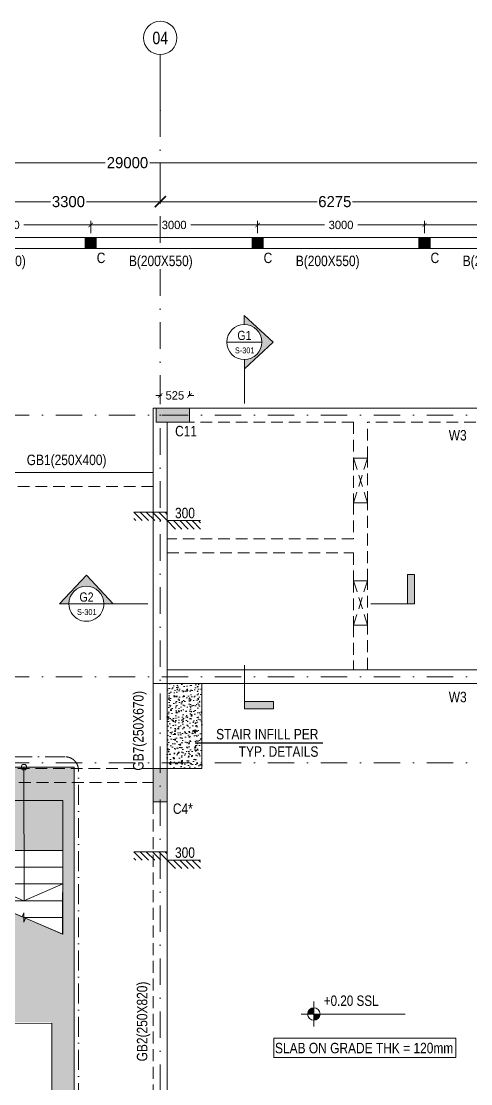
# Model space of a CAD drawing. Header units: millimetres. Extents: x -1760 to 80452, y -34880 to 8596.
# Drawn here: x 21652 to 29732, y -15235 to 3860 of the extents above; entities that cross this region are included whole.
import ezdxf
from ezdxf.enums import TextEntityAlignment as Align

# ---------------------------------------------------------------- set-up
doc = ezdxf.new("R2010")
doc.units = ezdxf.units.MM
doc.header["$LTSCALE"] = 75
for name, pattern in [('Dash Dot 3_16_', [7.9375, 4.7625, -1.5875, 0, -1.5875]), ('DASHDOT2', [12.7, 6.35, -3.175, 0, -3.175]), ('Dot & Dashed', [502.708322, 238.125, -132.291667, 0, -132.291655]), ('Hidden Line', [4.233333, 2.822222, -1.411111])]:
    doc.linetypes.add(name, pattern=pattern)
for name, color, linetype in [('00_A_GRIDS.3D', 1, 'Continuous'), ('02_A_GRIDS.3D', 1, 'Continuous'), ('133-5F Grid$0$A_DIM 75', 1, 'Continuous'), ('133-EDEN HILLS- Grid$0$A_DIM 75', 1, 'Continuous'), ('STR SLABS', 3, 'Continuous')]:
    doc.layers.add(name, color=color, linetype=linetype)
for name, color, linetype, lineweight in [('A-ANNO-SYMB', 150, 'Continuous', 9), ('G-ANNO-DIMS', 111, 'Continuous', 9), ('G-ANNO-SYMB', 111, 'Continuous', 9), ('S-BEAM-IDEN', 2, 'Continuous', 9), ('S-COL', 3, 'Continuous', 13), ('S-COLS-IDEN', 171, 'Continuous', 9), ('S-HATCH', 8, 'Continuous', 9), ('S-SLAB', 3, 'Continuous', 13), ('S-STRS-____-OTLN', 31, 'Continuous', 9), ('TXT', 11, 'Continuous', 9)]:
    doc.layers.add(name, color=color, linetype=linetype, lineweight=lineweight)
doc.styles.add('133-5F Grid$0$TEXT 75', font='GOTHIC.TTF', dxfattribs={"height": 150})
doc.styles.add('236 - NAS Mall_CD_GF Plan$0$TEXT 500', font='GOTHIC.TTF', dxfattribs={"height": 350})
doc.styles.add('Arial', font='arial.ttf', dxfattribs={"width": 0.8, "height": 187.5})
doc.styles.add('Arial Narrow_1', font='ARIALN.TTF', dxfattribs={"height": 187.5})
doc.styles.add('Arial Narrow_2', font='ARIALN.TTF', dxfattribs={"height": 262.5})
doc.styles.add('Arial Narrow_3', font='ARIALN.TTF', dxfattribs={"width": 0.8, "height": 150})
doc.styles.add('GENERATED_STYLE_3', font='arial.ttf', dxfattribs={"width": 0.8})
doc.styles.add('TEXT 100', font='GOTHIC.TTF', dxfattribs={"height": 200})
doc.dimstyles.new('133-5F Grid$0$DIM 75', dxfattribs={"dimtxt": 150, "dimasz": 80, "dimexe": 75, "dimexo": 75, "dimgap": 75, "dimtad": 0, "dimdec": 0, "dimrnd": 5, "dimzin": 0, "dimdsep": 46, "dimtxsty": '133-5F Grid$0$TEXT 75', "dimblk": '133-5F Grid$0$_ARCHTICK', "dimcen": 0, "dimdle": 75, "dimclrd": 256, "dimclre": 256, "dimclrt": 256, "dimadec": 0, "dimazin": 0, "dimtfac": 1, "dimtdec": 0, "dimtmove": 1, "dimatfit": 3, "dimfxl": 160, "dimfxlon": 1, "dimtolj": 1, "dimtzin": 0, "dimlwd": 0, "dimlwe": 0, "dimarcsym": 0})
doc.dimstyles.new('236 - NAS Mall_CD_GF Plan$0$DIM 500', dxfattribs={"dimtxt": 350, "dimasz": 300, "dimexe": 0, "dimexo": 0, "dimgap": 25, "dimtad": 0, "dimdec": 0, "dimrnd": 5, "dimzin": 0, "dimdsep": 46, "dimtxsty": '236 - NAS Mall_CD_GF Plan$0$TEXT 500', "dimblk": '236 - NAS Mall_CD_GF Plan$0$_ARCHTICK', "dimcen": 0, "dimdle": 300, "dimclrd": 256, "dimclre": 256, "dimclrt": 256, "dimadec": 0, "dimazin": 0, "dimtfac": 1, "dimtdec": 0, "dimtmove": 1, "dimatfit": 3, "dimfxl": 1000, "dimfxlon": 1, "dimtolj": 1, "dimtzin": 0, "dimlwd": 0, "dimlwe": 0, "dimarcsym": 0})

# ---------------------------------------------------------------- blocks, each defined once
blk = doc.blocks.new('Spot Elevations - WYE_Spot Elevation - Target Filled-619581-VILLA E - FIRST FLOOR')
at = {"layer": 'G-ANNO-DIMS'}
h = blk.add_hatch(color=256, dxfattribs=at)
edge = h.paths.add_edge_path(flags=0)
edge.add_line((0, 0), (-1.5, 0))
edge.add_arc((0, 0), 1.5, 90, 180, ccw=False)
edge.add_line((0, 1.5), (0, 0))
h = blk.add_hatch(color=256, dxfattribs=at)
edge = h.paths.add_edge_path(flags=0)
edge.add_line((0, 0), (1.5, 0))
edge.add_arc((0, 0), 1.5, 270, 360, ccw=False)
edge.add_line((0, -1.5), (0, 0))
for p, q in [((0, -3), (0, 3)), ((-3, 0), (3.01, 0))]:
    blk.add_line(p, q, dxfattribs=at)
blk.add_circle((0, 0), 1.5, dxfattribs=at)
blk = doc.blocks.new('WYE_ST-ANN_S_SLAB STEP_R13 - WYE_ST-ANN_S_SLAB STEP_R13-611013-VILLA E - LOWER ROOF')
at = {"layer": 'TXT'}
for p, q in [((-7.5, 0), (-8.01, -0.51)), ((0, 0), (-8.01, 0)), ((-6, 0), (-8, -2)), ((-4.5, 0), (-6.5, -2)), ((-3, 0), (-5, -2)), ((-1.5, 0), (-3.5, -2)), ((0, 0), (-2, -2)), ((0, 2), (0, 0)), ((0, 1.5), (0.5, 2)), ((0, 0), (2, 2)), ((8, 2), (0, 2)), ((1.5, 0), (3.5, 2)), ((3, 0), (5, 2)), ((4.5, 0), (6.5, 2)), ((6, 0), (8, 2)), ((7.5, 0), (8, 0.5))]:
    blk.add_line(p, q, dxfattribs=at)
blk = doc.blocks.new('133-5F Grid$0$_ARCHTICK')
at = {"color": 0, "linetype": 'ByBlock', "const_width": 0.15}
blk.add_lwpolyline([(-0.5, -0.5), (0.5, 0.5)], dxfattribs=at)
blk = doc.blocks.new('*D8')
at = {"layer": '133-EDEN HILLS- Grid$0$A_DIM 75', "lineweight": 0, "transparency": 16777216}
for p, q in [((24150, -3022), (24150, -2790)), ((24675, -2865), (24675, -2790)), ((24150, -2865), (24070, -2865)), ((24150, -2865), (24173, -2865)), ((24675, -2865), (24652, -2865)), ((24675, -2865), (24755, -2865))]:
    blk.add_line(p, q, dxfattribs=at)
at = {"layer": 'Defpoints', "color": 0, "transparency": 16777216}
for p in [(24675, -2865), (24675, -2865), (24150, -3097)]:
    blk.add_point(p, dxfattribs=at)
at = {"layer": '133-EDEN HILLS- Grid$0$A_DIM 75', "lineweight": 0, "transparency": 16777216, "xscale": 80, "yscale": 80, "zscale": 80}
blk.add_blockref('133-5F Grid$0$_ARCHTICK', (24150, -2865), dxfattribs=at)
at = {"layer": '133-EDEN HILLS- Grid$0$A_DIM 75', "lineweight": 0, "transparency": 16777216, "xscale": 80, "yscale": 80, "zscale": 80, "rotation": 180}
blk.add_blockref('133-5F Grid$0$_ARCHTICK', (24675, -2865), dxfattribs=at)
at = {"layer": '133-EDEN HILLS- Grid$0$A_DIM 75', "transparency": 16777216, "insert": (24413, -2865), "char_height": 150, "attachment_point": 5, "style": '133-5F Grid$0$TEXT 75'}
blk.add_mtext('\\A1;525', dxfattribs=at)
blk = doc.blocks.new('A$Cd223a8a6')
at = {"layer": 'S-COL'}
blk.add_lwpolyline([(24025, -8045), (34250, -8045), (34250, -3095), (24025, -3095)], close=True, dxfattribs=at)
at = {"layer": 'S-COL', "linetype": 'Hidden Line'}
for points in [[(27625, -3345), (24275, -3345), (24275, -5445)], [(27625, -3345), (27625, -3995), (27875, -3995), (27875, -3345), (27875, -3345)], [(27875, -7795), (34000, -7795), (34000, -5845), (33950, -5845), (33950, -3345), (27875, -3345)], [(27625, -5695), (27625, -6195), (27875, -6195), (27875, -4795), (27625, -4795), (27625, -5445)], [(27625, -5445), (24275, -5445)], [(24275, -5695), (24275, -7795), (27625, -7795)], [(24275, -5695), (27625, -5695)], [(27875, -7795), (27875, -6995), (27625, -6995), (27625, -7795)]]:
    blk.add_lwpolyline(points, dxfattribs=at)
at = {"layer": 'S-SLAB', "linetype": 'Hidden Line'}
for p, q in [((27875, -3995), (27625, -4795)), ((27625, -3995), (27875, -4795)), ((27875, -6195), (27625, -6995)), ((27625, -6195), (27875, -6995))]:
    blk.add_line(p, q, dxfattribs=at)
for points in [[(27875, -3995), (27625, -3995), (27625, -4795), (27875, -4795)], [(27875, -6195), (27625, -6195), (27625, -6995), (27875, -6995)]]:
    blk.add_lwpolyline(points, close=True, dxfattribs=at)
blk = doc.blocks.new('Standard grid marker')
at = {"layer": '00_A_GRIDS.3D', "linetype": 'Dot & Dashed', "lineweight": 0}
blk.add_line((1000, 0), (0, 0), dxfattribs=at)
at = {"layer": '00_A_GRIDS.3D', "linetype": 'DASHDOT2', "lineweight": 0}
blk.add_line((1000, 0), (33692, 0), dxfattribs=at)
at = {"layer": '00_A_GRIDS.3D', "linetype": 'Continuous', "lineweight": 0}
blk.add_circle((-300, 0), 300, dxfattribs=at)
at = {"layer": '00_A_GRIDS.3D', "linetype": 'Dot & Dashed', "lineweight": 0}
blk.add_point((1000, 0), dxfattribs=at)
blk.add_point((1000, 0), dxfattribs=at)
at = {"layer": '00_A_GRIDS.3D', "lineweight": 0, "style": 'GENERATED_STYLE_3'}
for tag, p in [('AC_MarkerText_1_0', (-464, -51)), ('AC_MarkerText_1_1', (34828, -51))]:
    blk.add_attdef(tag, text='', height=225, rotation=90, dxfattribs=at).set_placement(p, align=Align.TOP_CENTER)
blk = doc.blocks.new('Standard grid marker_2')
at = {"layer": '00_A_GRIDS.3D', "linetype": 'DASHDOT2', "lineweight": 0}
blk.add_line((1000, 0), (50581, 0), dxfattribs=at)
at = {"layer": '00_A_GRIDS.3D', "lineweight": 0, "style": 'GENERATED_STYLE_3'}
for tag, p in [('AC_MarkerText_1_0', (-300, -215)), ('AC_MarkerText_1_1', (51881, -215))]:
    blk.add_attdef(tag, text='', height=225, rotation=180, dxfattribs=at).set_placement(p, align=Align.TOP_CENTER)
blk = doc.blocks.new('236 - NAS Mall_CD_GF Plan$0$_ARCHTICK')
at = {"color": 0, "linetype": 'ByBlock', "const_width": 0.15}
blk.add_lwpolyline([(-0.5, -0.5), (0.5, 0.5)], dxfattribs=at)
blk = doc.blocks.new('*D46')
at = {"layer": '02_A_GRIDS.3D', "lineweight": 0, "transparency": 16777216}
for p, q in [((20850, 1039), (20850, 617)), ((24150, 1039), (24150, 617)), ((20550, 617), (22176, 617)), ((24450, 617), (22824, 617))]:
    blk.add_line(p, q, dxfattribs=at)
at = {"layer": 'Defpoints', "color": 0, "transparency": 16777216}
for p in [(20850, 1039), (24150, 1039), (24150, 617)]:
    blk.add_point(p, dxfattribs=at)
at = {"layer": '02_A_GRIDS.3D', "lineweight": 0, "transparency": 16777216, "xscale": 200, "yscale": 200, "zscale": 200, "rotation": 180}
blk.add_blockref('236 - NAS Mall_CD_GF Plan$0$_ARCHTICK', (20850, 617), dxfattribs=at)
at = {"layer": '02_A_GRIDS.3D', "lineweight": 0, "transparency": 16777216, "xscale": 200, "yscale": 200, "zscale": 200}
blk.add_blockref('236 - NAS Mall_CD_GF Plan$0$_ARCHTICK', (24150, 617), dxfattribs=at)
at = {"layer": '02_A_GRIDS.3D', "transparency": 16777216, "insert": (22500, 617), "char_height": 200, "attachment_point": 5, "style": 'TEXT 100'}
blk.add_mtext('\\A1;3300', dxfattribs=at)
blk = doc.blocks.new('*D47')
at = {"layer": '02_A_GRIDS.3D', "lineweight": 0, "transparency": 16777216}
for p, q in [((24150, 1039), (24150, 617)), ((30425, 1039), (30425, 617)), ((23850, 617), (26969, 617)), ((30725, 617), (27606, 617))]:
    blk.add_line(p, q, dxfattribs=at)
at = {"layer": 'Defpoints', "color": 0, "transparency": 16777216}
for p in [(24150, 1039), (30425, 1039), (30425, 617)]:
    blk.add_point(p, dxfattribs=at)
at = {"layer": '02_A_GRIDS.3D', "lineweight": 0, "transparency": 16777216, "xscale": 200, "yscale": 200, "zscale": 200, "rotation": 180}
blk.add_blockref('236 - NAS Mall_CD_GF Plan$0$_ARCHTICK', (24150, 617), dxfattribs=at)
at = {"layer": '02_A_GRIDS.3D', "lineweight": 0, "transparency": 16777216, "xscale": 200, "yscale": 200, "zscale": 200}
blk.add_blockref('236 - NAS Mall_CD_GF Plan$0$_ARCHTICK', (30425, 617), dxfattribs=at)
at = {"layer": '02_A_GRIDS.3D', "transparency": 16777216, "insert": (27288, 617), "char_height": 200, "attachment_point": 5, "style": 'TEXT 100'}
blk.add_mtext('\\A1;6275', dxfattribs=at)
blk = doc.blocks.new('*D49')
at = {"layer": '02_A_GRIDS.3D', "lineweight": 0, "transparency": 16777216}
for p, q in [((9375, 1739), (9375, 1317)), ((38375, 1739), (38375, 1317)), ((9075, 1317), (23159, 1317)), ((38675, 1317), (23963, 1317))]:
    blk.add_line(p, q, dxfattribs=at)
at = {"layer": 'Defpoints', "color": 0, "transparency": 16777216}
for p in [(9375, 1739), (38375, 1739), (38375, 1317)]:
    blk.add_point(p, dxfattribs=at)
at = {"layer": '02_A_GRIDS.3D', "lineweight": 0, "transparency": 16777216, "xscale": 200, "yscale": 200, "zscale": 200, "rotation": 180}
blk.add_blockref('236 - NAS Mall_CD_GF Plan$0$_ARCHTICK', (9375, 1317), dxfattribs=at)
at = {"layer": '02_A_GRIDS.3D', "lineweight": 0, "transparency": 16777216, "xscale": 200, "yscale": 200, "zscale": 200}
blk.add_blockref('236 - NAS Mall_CD_GF Plan$0$_ARCHTICK', (38375, 1317), dxfattribs=at)
at = {"layer": '02_A_GRIDS.3D', "transparency": 16777216, "insert": (23561, 1317), "char_height": 200, "attachment_point": 5, "style": 'TEXT 100'}
blk.add_mtext('\\A1;29000', dxfattribs=at)
blk = doc.blocks.new('Section - SECTION_HEAD-614868-VILLA E - FOUNDATION')
at = {"layer": 'G-ANNO-SYMB'}
h = blk.add_hatch(color=256, dxfattribs=at)
edge = h.paths.add_edge_path(flags=0)
edge.add_line((-11.86, 0), (-15.02, 0))
edge.add_line((-15.02, 0), (-5.86, 9.83))
edge.add_line((-5.86, 9.83), (3.31, 0))
edge.add_line((3.31, 0), (0.14, 0))
edge.add_arc((-5.86, 0), 6, 0, 180)
for p, q in [((-5.86, 9.83), (-15.02, 0)), ((3.31, 0), (-5.86, 9.83)), ((-15.02, 0), (-11.86, 0)), ((0.14, 0), (15.14, 0)), ((0.14, 0), (3.31, 0))]:
    blk.add_line(p, q, dxfattribs=at)
for start, end in [(0, 180), (0, 180), (180, 0)]:
    blk.add_arc((-5.86, 0), 6, start, end, dxfattribs=at)
blk = doc.blocks.new('Section - SECTION_TAIL-616140-VILLA E - FOUNDATION')
at = {"layer": 'G-ANNO-SYMB'}
blk.add_hatch(color=256, dxfattribs=at).paths.add_polyline_path([(-12.5, 0), (-15, 0), (-15, 10), (-12.5, 10)], flags=0)
for p, q in [((-12.5, 10), (-15, 10)), ((-15, 10), (-15, 0)), ((-12.5, 0), (-12.5, 10)), ((-15, 0), (0, 0)), ((-15, 0), (-12.5, 0))]:
    blk.add_line(p, q, dxfattribs=at)
blk = doc.blocks.new('*U77')
at = {"layer": 'S-HATCH'}
blk.add_hatch(color=256, dxfattribs=at).paths.add_polyline_path([(0, 100), (200, 100), (200, -100), (0, -100)])
at = {"layer": 'S-COL'}
blk.add_lwpolyline([(0, 100), (200, 100), (200, -100), (0, -100)], close=True, dxfattribs=at)
at = {"layer": 'S-COLS-IDEN', "insert": (209, -174), "char_height": 187, "width": 330.7, "attachment_point": 1, "rotation": 0, "style": 'Arial Narrow_1'}
blk.add_mtext('C', dxfattribs=at)
blk = doc.blocks.new('*U78')
at = {"layer": 'S-COL', "color": 0, "linetype": 'ByBlock', "lineweight": -2, "transparency": 16777216}
for p in [(22800, -125), (25800, -125), (28800, -125)]:
    blk.add_blockref('*U77', p, dxfattribs=at)
blk = doc.blocks.new('*D100')
at = {"layer": '133-EDEN HILLS- Grid$0$A_DIM 75', "lineweight": 0, "transparency": 16777216}
for p, q in [((100, 175), (100, 398)), ((3100, 175), (3100, 398)), ((25, 323), (1301, 323)), ((3175, 323), (1899, 323))]:
    blk.add_line(p, q, dxfattribs=at)
at = {"layer": 'Defpoints', "color": 0, "transparency": 16777216}
for p in [(3100, 323), (100, 100), (3100, 100)]:
    blk.add_point(p, dxfattribs=at)
at = {"layer": '133-EDEN HILLS- Grid$0$A_DIM 75', "lineweight": 0, "transparency": 16777216, "xscale": 80, "yscale": 80, "zscale": 80, "rotation": 180}
blk.add_blockref('133-5F Grid$0$_ARCHTICK', (100, 323), dxfattribs=at)
at = {"layer": '133-EDEN HILLS- Grid$0$A_DIM 75', "lineweight": 0, "transparency": 16777216, "xscale": 80, "yscale": 80, "zscale": 80}
blk.add_blockref('133-5F Grid$0$_ARCHTICK', (3100, 323), dxfattribs=at)
at = {"layer": '133-EDEN HILLS- Grid$0$A_DIM 75', "transparency": 16777216, "insert": (1600, 323), "char_height": 150, "attachment_point": 5, "style": '133-5F Grid$0$TEXT 75'}
blk.add_mtext('\\A1;3000', dxfattribs=at)
blk = doc.blocks.new('A$C0ffac333')
at = {"layer": 'S-HATCH'}
h = blk.add_hatch(dxfattribs=at)
h.set_pattern_fill('AR-CONC', color=3)
h.set_pattern_definition([(50, (74362.15, 10351.09), (182.18467, -15.9391), [19.05, -209.55]), (355, (74362.15, 10351.09), (-35.2434, 191.05685), [15.24, -167.6406]), (100.45144, (74377.33, 10349.76), (146.94125, 175.11775), [16.19, -178.09024]), (46.1842, (74362.15, 10401.89), (271.07904, -42.0423), [28.575, -314.325]), (96.63556, (74384.74, 10398.38), (237.4041, 247.4261), [24.285, -267.1356]), (351.18415, (74362.15, 10401.89), (237.4041, 247.4261), [22.86, -251.4597]), (21, (74387.55, 10389.19), (151.6144, -102.2652), [19.05, -209.55]), (326, (74387.55, 10389.19), (61.80203, 184.18797), [15.24, -167.64]), (71.45144, (74400.19, 10380.66), (213.4164, 81.92277), [16.19, -178.08994]), (37.5, (74362.15, 10351.085), (3.088603, 84.55504), [0, -165.608, 0, -170.18, 0, -168.275]), (7.5, (74362.15, 10351.085), (66.81966, 100.18057), [0, -97.028, 0, -161.798, 0, -64.135]), (327.5, (74305.51, 10351.085), (135.590595, -5.728744), [0, -63.5, 0, -198.12, 0, -262.89]), (317.5, (74280.11, 10351.09), (148.12918, 25.4265), [0, -82.55, 0, -131.572, 0, -186.69])])
edge = h.paths.add_edge_path()
edge.add_line((1750, -75), (150, -75))
edge.add_line((150, -75), (151, -1575))
edge.add_line((151, -1575), (1551, -1575))
edge.add_line((1551, -1575), (1543, -3075))
edge.add_line((1543, -3075), (152, -2477))
edge.add_line((152, -2477), (152, -4665))
edge.add_line((152, -4665), (1350, -4660))
edge.add_line((1350, -4660), (1350, -6540))
edge.add_line((1350, -6540), (350, -6520))
edge.add_line((350, -6520), (350, -4680))
edge.add_line((350, -4680), (154, -4681))
edge.add_line((154, -4681), (150, -8525))
edge.add_line((150, -8525), (1150, -8525))
edge.add_arc((1150, -7925), 600, 270.0174, 360.0175)
edge.add_line((1750, -7925), (1750, -75))
at = {"layer": 'S-SLAB'}
for p, q in [((125, -75), (125, -2465)), ((150, -75), (150, -2476)), ((1575, -75), (1575, -75)), ((150, -675), (1550, -675)), ((1550, -3078), (1550, -675)), ((150, -1575), (1550, -1575)), ((150, -1875), (1550, -1875)), ((150, -2175), (1550, -2175)), ((152, -2477), (1552, -2477)), ((1550, -2775), (850, -2775)), ((150, -6545), (152, -4665))]:
    blk.add_line(p, q, dxfattribs=at)
at = {"layer": 'S-SLAB', "linetype": 'Hidden Line'}
blk.add_line((125, -3397), (125, -700), dxfattribs=at)
at = {"layer": 'S-SLAB'}
for points in [[(150, -8525), (125, -8525), (125, -75), (150, -75)], [(125, -2465), (819, -2763), (850, -2692), (851, -2862), (881, -2790), (1550, -3078)], [(350, -4680), (1351, -4676), (1350, -6520), (350, -6520), (350, -4680)]]:
    blk.add_lwpolyline(points, dxfattribs=at)
blk.add_lwpolyline([(154, -4680), (152, -4680), (150, -8525), (1150, -8525, 0.414214), (1750, -7925), (1750, -75), (150, -75), (151, -1575), (1551, -1575), (1543, -3075), (152, -2477), (154, -4681)], format="xyb", dxfattribs=at)
at = {"layer": 'S-STRS-____-OTLN'}
for p, q in [((850, -75), (852, -2477)), ((851, -2477), (150, -2175)), ((851, -2477), (1550, -2175))]:
    blk.add_line(p, q, dxfattribs=at)
blk.add_circle((850, -75), 50, dxfattribs=at)
blk = doc.blocks.new('Structural Plan - CALLOUT_HEAD-1486035-VILLA E - FIRST FLOOR')
at = {"layer": 'A-ANNO-SYMB'}
blk.add_line((-6, 0), (6, 0), dxfattribs=at)
at = {"layer": 'A-ANNO-SYMB', "lineweight": 30}
for start, end in [(360, 180), (180, 360)]:
    blk.add_arc((0, 0), 6, start, end, dxfattribs=at)
blk = doc.blocks.new('A$C4a4eef1e')
at = {"layer": 'A-ANNO-SYMB'}
for q in [(327, -361), (777, -666)]:
    blk.add_line((579, -666), q, dxfattribs=at)
at = {"layer": 'A-ANNO-SYMB', "linetype": 'Dash Dot 3_16_'}
blk.add_lwpolyline([(-1693, 8171), (-1693, -192, 0.414214), (-1455, -431), (158, -431, 0.414214), (397, -192), (397, 8171, 0.414214), (158, 8410), (-1455, 8410, 0.414214)], format="xyb", close=True, dxfattribs=at)
at = {"layer": 'A-ANNO-SYMB', "xscale": 74.99999999999996, "yscale": 74.99999999999996, "zscale": 74.99999999999996}
blk.add_blockref('Structural Plan - CALLOUT_HEAD-1486035-VILLA E - FIRST FLOOR', (1222, -666), dxfattribs=at)
at = {"layer": 'A-ANNO-SYMB', "lineweight": 30, "insert": (1314, -335), "char_height": 262, "width": 204.43, "attachment_point": 3, "style": 'Arial Narrow_2'}
blk.add_mtext('S', dxfattribs=at)
at = {"layer": 'A-ANNO-SYMB', "lineweight": 20, "insert": (1403, -793), "char_height": 150, "width": 461.77, "attachment_point": 3, "style": 'Arial Narrow_3'}
blk.add_mtext('S-400', dxfattribs=at)
blk = doc.blocks.new('*U83')
at = {"layer": 'S-SLAB'}
blk.add_lwpolyline([(200, 100), (3000, 100), (3000, -100), (200, -100)], close=True, dxfattribs=at)
at = {"layer": 'S-BEAM-IDEN', "insert": (787.2, -228.3), "char_height": 187.5, "width": 1713.653, "attachment_point": 1, "rotation": 0, "style": 'Arial Narrow_1'}
blk.add_mtext('B(200X550)', dxfattribs=at)
at = {"layer": '133-EDEN HILLS- Grid$0$A_DIM 75'}
dim = blk.add_linear_dim(base=(3100, 322.7), p1=(100, 100), p2=(3100, 100), angle=0, dimstyle='133-5F Grid$0$DIM 75', dxfattribs=at)
dim.commit()
dim.dimension.update_dxf_attribs({"geometry": '*D100', "text_midpoint": (1600, 322.7)})
blk = doc.blocks.new('*U84')
at = {"layer": 'S-SLAB', "color": 0, "linetype": 'ByBlock', "lineweight": -2, "transparency": 16777216}
for p in [(19800, -125), (22800, -125), (25800, -125), (28800, -125)]:
    blk.add_blockref('*U83', p, dxfattribs=at)

msp = doc.modelspace()

# ---------------------------------------------------------------- hatches: boundary and pattern name
at = {"layer": 'S-HATCH'}
for points in [[(24675, -3095), (24075, -3095), (24075, -3345), (24675, -3345)], [(24275, -9570), (24025, -9570), (24025, -10170), (24275, -10170)]]:
    msp.add_hatch(color=256, dxfattribs=at).paths.add_polyline_path(points)
h = msp.add_hatch(dxfattribs=at)
h.set_pattern_fill('AR-CONC', color=3)
h.paths.add_polyline_path([(24900, -8045), (24275, -8045), (24275, -9570), (24900, -9570)])

# ---------------------------------------------------------------- linework, layer by layer
at = {"layer": '133-5F Grid$0$A_DIM 75', "color": 1}
msp.add_lwpolyline([(27075.3, -9116.3), (24779.4, -9116.3)], dxfattribs=at)
at = {"layer": 'G-ANNO-DIMS'}
for p, q in [((27011.5, -13982.5), (26910.5, -13982.5)), ((28552.9, -13982.5), (27011.5, -13982.5))]:
    msp.add_line(p, q, dxfattribs=at)
at = {"layer": 'G-ANNO-SYMB'}
for p, q in [((25346.8, -1907.6), (25976.8, -1907.6)), ((22508.2, -6609.4), (23138.2, -6609.4))]:
    msp.add_line(p, q, dxfattribs=at)
at = {"layer": 'S-COL'}
for points in [[(24675, -3095), (24075, -3095), (24075, -3345), (24675, -3345)], [(24275, -9570), (24025, -9570), (24025, -10170), (24275, -10170)]]:
    msp.add_lwpolyline(points, close=True, dxfattribs=at)
at = {"layer": 'S-SLAB'}
for p, q in [((24275, -3345), (24275, -7795)), ((24275, -7795), (33999.6, -7795)), ((24275, -7795), (24275, -8045)), ((24275, -9570), (24275, -8045)), ((24275, -10170), (24275, -17470))]:
    msp.add_line(p, q, dxfattribs=at)
at = {"layer": 'S-SLAB', "linetype": 'Hidden Line'}
for p, q in [((24025, -9570), (24025, -8045)), ((24025, -10170), (24025, -17470))]:
    msp.add_line(p, q, dxfattribs=at)
at = {"layer": 'S-SLAB'}
for points in [[(3675, -19595), (15175, -19595), (15175, -8045), (12125, -8045), (12125, -3095), (20975, -3095.9), (20975, -4250), (24025, -4250), (24025, -3095.9), (40549.9, -3095), (40550.1, -9595), (31775, -9594.4), (31775, -18045.1), (37325, -18045.1), (37325, -24994.9), (3675, -24994.9)], [(24900, -8045), (24025, -8045), (24025, -9570), (24900, -9570)]]:
    msp.add_lwpolyline(points, close=True, dxfattribs=at)
at = {"layer": 'S-SLAB', "linetype": 'Hidden Line'}
for points in [[(20975, -4250), (24025, -4250), (24025, -4500), (20975, -4500)], [(24025, -9570), (20975, -9570), (20975, -9820), (24025, -9820)]]:
    msp.add_lwpolyline(points, close=True, dxfattribs=at)
at = {"layer": 'STR SLABS', "color": 1}
msp.add_circle((24779.4, -8890.7), 13.6, dxfattribs=at)
at = {"layer": 'TXT', "flags": 128}
msp.add_lwpolyline([(26194.2, -14415.6), (29466.2, -14415.6), (29466.2, -14765.9), (26194.2, -14765.9)], close=True, dxfattribs=at)

# ---------------------------------------------------------------- block references
at = {"layer": '00_A_GRIDS.3D', "linetype": 'Continuous', "zscale": 1000, "rotation": 180}
for p in [(50421.5, -3220), (50421.5, -7920), (50421.5, -9470)]:
    msp.add_blockref('Standard grid marker_2', p, dxfattribs=at)
at = {"layer": '02_A_GRIDS.3D', "linetype": 'Dot & Dashed'}
ref = msp.add_blockref('Standard grid marker', (24150, 3259.6), dxfattribs=dict(at, zscale=1000, rotation=270))
ref.add_attrib('AC_MarkerText_1', '04', dxfattribs={"color": 7, "lineweight": 0, "height": 225, "rotation": 360, "style": 'GENERATED_STYLE_3', "width": 0.8}).set_placement((24150, 3672.1), align=Align.TOP_CENTER)
at = {"layer": '02_A_GRIDS.3D'}
msp.add_blockref('A$Cd223a8a6', (0, 0), dxfattribs=at)
at = {"layer": 'A-ANNO-SYMB'}
msp.add_blockref('A$C4a4eef1e', (22282.7, -17769.5), dxfattribs=at)
at = {"layer": 'G-ANNO-DIMS', "xscale": 74.99999999999996, "yscale": 74.99999999999996, "zscale": 74.99999999999996}
msp.add_blockref('Spot Elevations - WYE_Spot Elevation - Target Filled-619581-VILLA E - FIRST FLOOR', (26910.5, -13982.5), dxfattribs=at)
at = {"layer": 'G-ANNO-SYMB', "extrusion": (0, 0, -1), "xscale": -52.49999999999998, "yscale": 52.49999999999996, "zscale": 52.49999999999996}
for p, rotation in [((-25661.9, -2214.9), 89.9320430661809), ((-23130.5, -6609.2), 359.9320430661809)]:
    msp.add_blockref('Section - SECTION_HEAD-614868-VILLA E - FOUNDATION', p, dxfattribs=dict(at, rotation=rotation))
at = {"layer": 'G-ANNO-SYMB', "xscale": -52.49999999999996, "yscale": 52.49999999999995, "zscale": 52.49999999999995}
for p, rotation in [((27935.5, -6608.2), 359.9992772087297), ((25662.9, -7710), 269.9992772087297)]:
    msp.add_blockref('Section - SECTION_TAIL-616140-VILLA E - FOUNDATION', p, dxfattribs=dict(at, rotation=rotation))
at = {"layer": 'S-COL'}
msp.add_blockref('*U78', (0, 0), dxfattribs=at)
at = {"layer": 'S-HATCH', "color": 3}
msp.add_blockref('A$C0ffac333', (20850, -9470), dxfattribs=at)
at = {"layer": 'S-SLAB'}
msp.add_blockref('*U84', (0, 0), dxfattribs=at)
at = {"layer": 'TXT', "xscale": -75.0000000000001, "yscale": 75.0000000000001, "zscale": 75.0000000000001}
for p in [(24275, -5115.6), (24275, -11217.6)]:
    msp.add_blockref('WYE_ST-ANN_S_SLAB STEP_R13 - WYE_ST-ANN_S_SLAB STEP_R13-611013-VILLA E - LOWER ROOF', p, dxfattribs=at)

# ---------------------------------------------------------------- texts
at = {"layer": 'G-ANNO-SYMB', "attachment_point": 5, "rotation": 359.99987}
for s, insert, char_height, width, style in [('\\A1;G1', (25663.2, -1788), 165.37, 126.881, 'Arial Narrow_1'), ('S-301', (25668.3, -2056.3), 105, 323.24, 'Arial Narrow_2'), ('\\A1;G2', (22824.7, -6489.8), 165.37, 126.881, 'Arial Narrow_1'), ('S-301', (22829.7, -6758.1), 105, 323.24, 'Arial Narrow_2')]:
    msp.add_mtext(s, dxfattribs=dict(at, insert=insert, char_height=char_height, width=width, style=style))
at = {"layer": 'S-BEAM-IDEN', "char_height": 187.5, "attachment_point": 1, "style": 'Arial Narrow_1'}
for s, insert, width in [('GB1(250X400)', (21750.4, -3929.4), 1713.653), ('\\pxqr;STAIR INFILL PER TYP. DETAILS', (25145.7, -8859), 1847.231)]:
    msp.add_mtext(s, dxfattribs=dict(at, insert=insert, width=width))
at = {"layer": 'S-BEAM-IDEN', "char_height": 187.5, "width": 1713.653, "attachment_point": 1, "rotation": 90, "style": 'Arial Narrow_1'}
for s, insert in [('GB7(250X670)', (23662.1, -9607.7)), ('GB2(250X820)', (23730.3, -14832.8))]:
    msp.add_mtext(s, dxfattribs=dict(at, insert=insert))
at = {"layer": 'S-COLS-IDEN', "char_height": 187.5, "width": 330.696, "attachment_point": 1, "style": 'Arial Narrow_1'}
for s, insert in [('C11', (24417.2, -3412.3)), ('W3', (29336.1, -3486.6)), ('W3', (29336.1, -8191)), ('C4*', (24377.4, -10197.5))]:
    msp.add_mtext(s, dxfattribs=dict(at, insert=insert))
at = {"layer": 'TXT', "char_height": 187.5, "attachment_point": 1, "style": 'Arial Narrow_1'}
for s, insert, width in [('300', (24415.5, -4884.9), 432.911), ('300', (24415.5, -10986.9), 432.911), ('SLAB ON GRADE THK = 120mm', (26213, -14499.9), 3196.915)]:
    msp.add_mtext(s, dxfattribs=dict(at, insert=insert, width=width))

# ---------------------------------------------------------------- dimensions: what is measured, and where the dimension line sits
at = {"layer": '02_A_GRIDS.3D'}
dim = msp.add_linear_dim(base=(38375, 1317), p1=(9375, 1738.9), p2=(38375, 1738.9), dimstyle='236 - NAS Mall_CD_GF Plan$0$DIM 500', override={"dimtxt": 187.5, "dimasz": 200, "dimtxsty": 'TEXT 100'}, dxfattribs=at)
dim.commit()
dim.dimension.update_dxf_attribs({"geometry": '*D49', "text_midpoint": (23561.2, 1317), "dimtype": 160})
for base, p1, p2, picture, middle in [((24150, 617), (20850, 1038.9), (24150, 1038.9), '*D46', (22500, 617)), ((30425, 617), (24150, 1038.9), (30425, 1038.9), '*D47', (27287.5, 617))]:
    dim = msp.add_linear_dim(base=base, p1=p1, p2=p2, dimstyle='236 - NAS Mall_CD_GF Plan$0$DIM 500', override={"dimtxt": 187.5, "dimasz": 200, "dimtxsty": 'TEXT 100'}, dxfattribs=at)
    dim.commit()
    dim.dimension.update_dxf_attribs({"geometry": picture, "text_midpoint": middle})
at = {"layer": '133-EDEN HILLS- Grid$0$A_DIM 75'}
dim = msp.add_linear_dim(base=(24675, -2864.9), p1=(24150, -3097), p2=(24675, -2864.9), dimstyle='133-5F Grid$0$DIM 75', dxfattribs=at)
dim.commit()
dim.dimension.update_dxf_attribs({"geometry": '*D8', "text_midpoint": (24412.5, -2864.9)})

# ---------------------------------------------------------------- next in the draw order: texts
at = {"layer": 'G-ANNO-DIMS', "insert": (27090, -13648.8), "char_height": 187.5, "width": 1733.153, "attachment_point": 1, "line_spacing_factor": 0.941778, "style": 'Arial', "bg_fill": 3, "box_fill_scale": 1.25, "bg_fill_color": 256, "bg_fill_true_color": 13158600, "bg_fill_transparency": 0}
msp.add_mtext('+0.20 SSL', dxfattribs=at)

doc.saveas('drawing.dxf')
